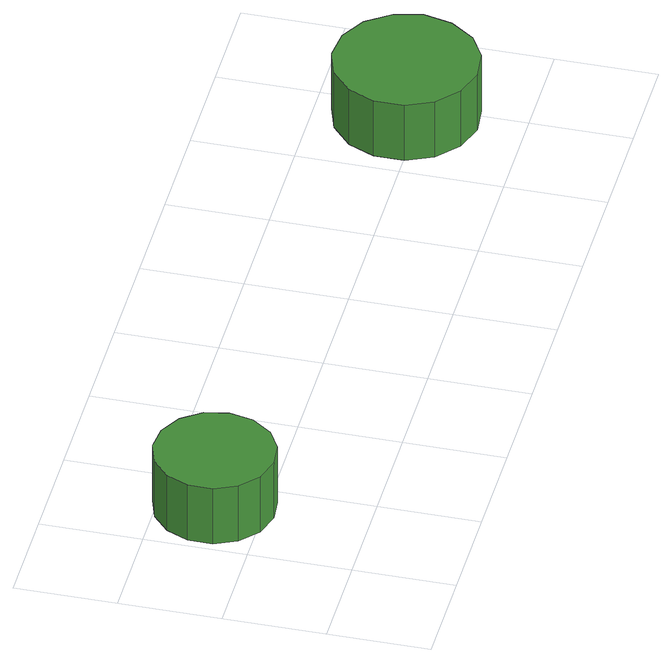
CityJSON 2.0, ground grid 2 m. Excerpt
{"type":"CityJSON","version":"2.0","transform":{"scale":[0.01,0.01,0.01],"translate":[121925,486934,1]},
"CityObjects":{
"tree1":{"type":"SolitaryVegetationObject","attributes":{"function":"something"},"geometry":[{"type":"MultiSurface","lod":"1","boundaries":[[[0,1,2,3,4,5,6,7,8,9,10,11,12,13,14]],[[15,16,17,18,19,20,21,22,23,24,25,26,27,28,29]],[[0,29,28,1]],[[1,28,27,2]],[[2,27,26,3]],[[3,26,25,4]],[[4,25,24,5]],[[5,24,23,6]],[[6,23,22,7]],[[7,22,21,8]],[[8,21,20,9]],[[9,20,19,10]],[[10,19,18,11]],[[11,18,17,12]],[[12,17,16,13]],[[13,16,15,14]],[[14,15,29,0]]]}]},
"tree2":{"type":"SolitaryVegetationObject","attributes":{"function":"something"},"geometry":[{"type":"MultiSurface","lod":"1","boundaries":[[[30,31,32,33,34,35,36,37,38,39,40,41,42,43,44]],[[45,46,47,48,49,50,51,52,53,54,55,56,57,58,59]],[[30,59,58,31]],[[31,58,57,32]],[[32,57,56,33]],[[33,56,55,34]],[[34,55,54,35]],[[35,54,53,36]],[[36,53,52,37]],[[37,52,51,38]],[[38,51,50,39]],[[39,50,49,40]],[[40,49,48,41]],[[41,48,47,42]],[[42,47,46,43]],[[43,46,45,44]],[[44,45,59,30]]]}]}
},
"vertices":[
[238,293,141],[228,340,141],[199,380,141],[157,404,141],[109,409,141],[62,394,141],[26,361,141],[6,317,141],[6,268,141],[26,224,141],[62,191,141],[109,176,141],[157,181,141],[199,205,141],[228,245,141],[228,245,12],[199,205,12],[157,181,12],[109,176,12],[62,191,12],[26,224,12],[6,268,12],[6,317,12],[26,361,12],[62,394,12],[109,409,12],[157,404,12],[199,380,12],[228,340,12],[238,293,12],
[1514,229,131],[1501,285,131],[1467,333,131],[1417,362,131],[1359,368,131],[1304,350,131],[1260,311,131],[1237,258,131],[1237,199,131],[1260,146,131],[1304,107,131],[1359,89,131],[1417,95,131],[1467,124,131],[1501,172,131],[1501,172,2],[1467,124,2],[1417,95,2],[1359,89,2],[1304,107,2],[1260,146,2],[1237,199,2],[1237,258,2],[1260,311,2],[1304,350,2],[1359,368,2],[1417,362,2],[1467,333,2],[1501,285,2],[1514,229,2]
]}
